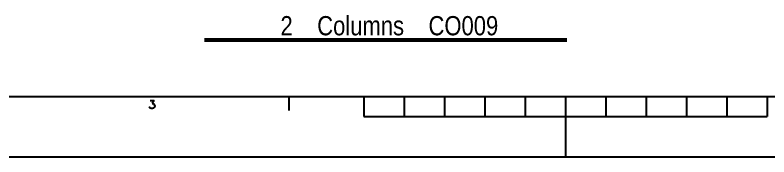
# Model space of a CAD drawing. Header units: millimetres. Extents: x -258 to 337, y -124 to 296.
# Drawn here: x -90.1 to 97.2, y -124.3 to -89.1 of the extents above; entities that cross this region are included whole.
import ezdxf

# ---------------------------------------------------------------- set-up
doc = ezdxf.new("R2010")
doc.units = ezdxf.units.MM
doc.styles.add('Arial Narrow', font='ARIALN.TTF', dxfattribs={"height": 0.2})

# ---------------------------------------------------------------- blocks, each defined once
blk = doc.blocks.new('Unknown-234524341-28318')
at = {"color": 7, "linetype": 'Continuous'}
for p, q in [((-43.04, -94.99), (46.96, -94.99)), ((-43.04, -95.49), (46.96, -95.49))]:
    blk.add_line(p, q, dxfattribs=at)
at = {"color": 3, "style": 'Arial Narrow'}
blk.add_text('2    Columns    CO009', height=4.7721, dxfattribs=at).set_placement((-24.14, -94.12))
blk = doc.blocks.new('Unknown-234524341-28322')
at = {"color": 7, "linetype": 'Continuous'}
for p, q in [((-228.29, -109.31), (321.63, -109.31)), ((-56.53, -110.31), (-55.48, -110.31)), ((-55.48, -110.31), (-56.05, -111.08)), ((-22.07, -109.31), (-22.07, -112.82)), ((-3.41, -109.31), (-3.41, -114.32)), ((6.6, -109.31), (6.6, -114.32)), ((16.62, -109.31), (16.62, -114.32)), ((26.64, -109.31), (26.64, -114.32)), ((36.66, -109.31), (36.66, -114.32)), ((46.68, -109.31), (46.68, -124.33)), ((56.69, -109.31), (56.69, -114.32)), ((66.71, -109.31), (66.71, -114.32)), ((76.72, -109.31), (76.72, -114.32)), ((86.74, -109.31), (86.74, -114.32)), ((96.75, -109.31), (96.75, -114.32)), ((-56.62, -112.13), (-56.72, -111.93)), ((-56.53, -112.22), (-56.62, -112.13)), ((-56.24, -112.32), (-56.53, -112.22)), ((-55.95, -112.32), (-56.24, -112.32)), ((-56.05, -111.08), (-55.76, -111.08)), ((-55.67, -112.22), (-55.95, -112.32)), ((-55.76, -111.08), (-55.57, -111.17)), ((-55.48, -112.03), (-55.67, -112.22)), ((-55.57, -111.17), (-55.48, -111.27)), ((-55.48, -111.27), (-55.38, -111.55)), ((-55.38, -111.74), (-55.48, -112.03)), ((-55.38, -111.55), (-55.38, -111.74)), ((-3.41, -114.32), (96.75, -114.32)), ((-258.34, -124.33), (336.67, -124.33))]:
    blk.add_line(p, q, dxfattribs=at)

msp = doc.modelspace()

# ---------------------------------------------------------------- block references
for name in ['Unknown-234524341-28322', 'Unknown-234524341-28318']:
    msp.add_blockref(name, (0, 0))

doc.saveas('drawing.dxf')
